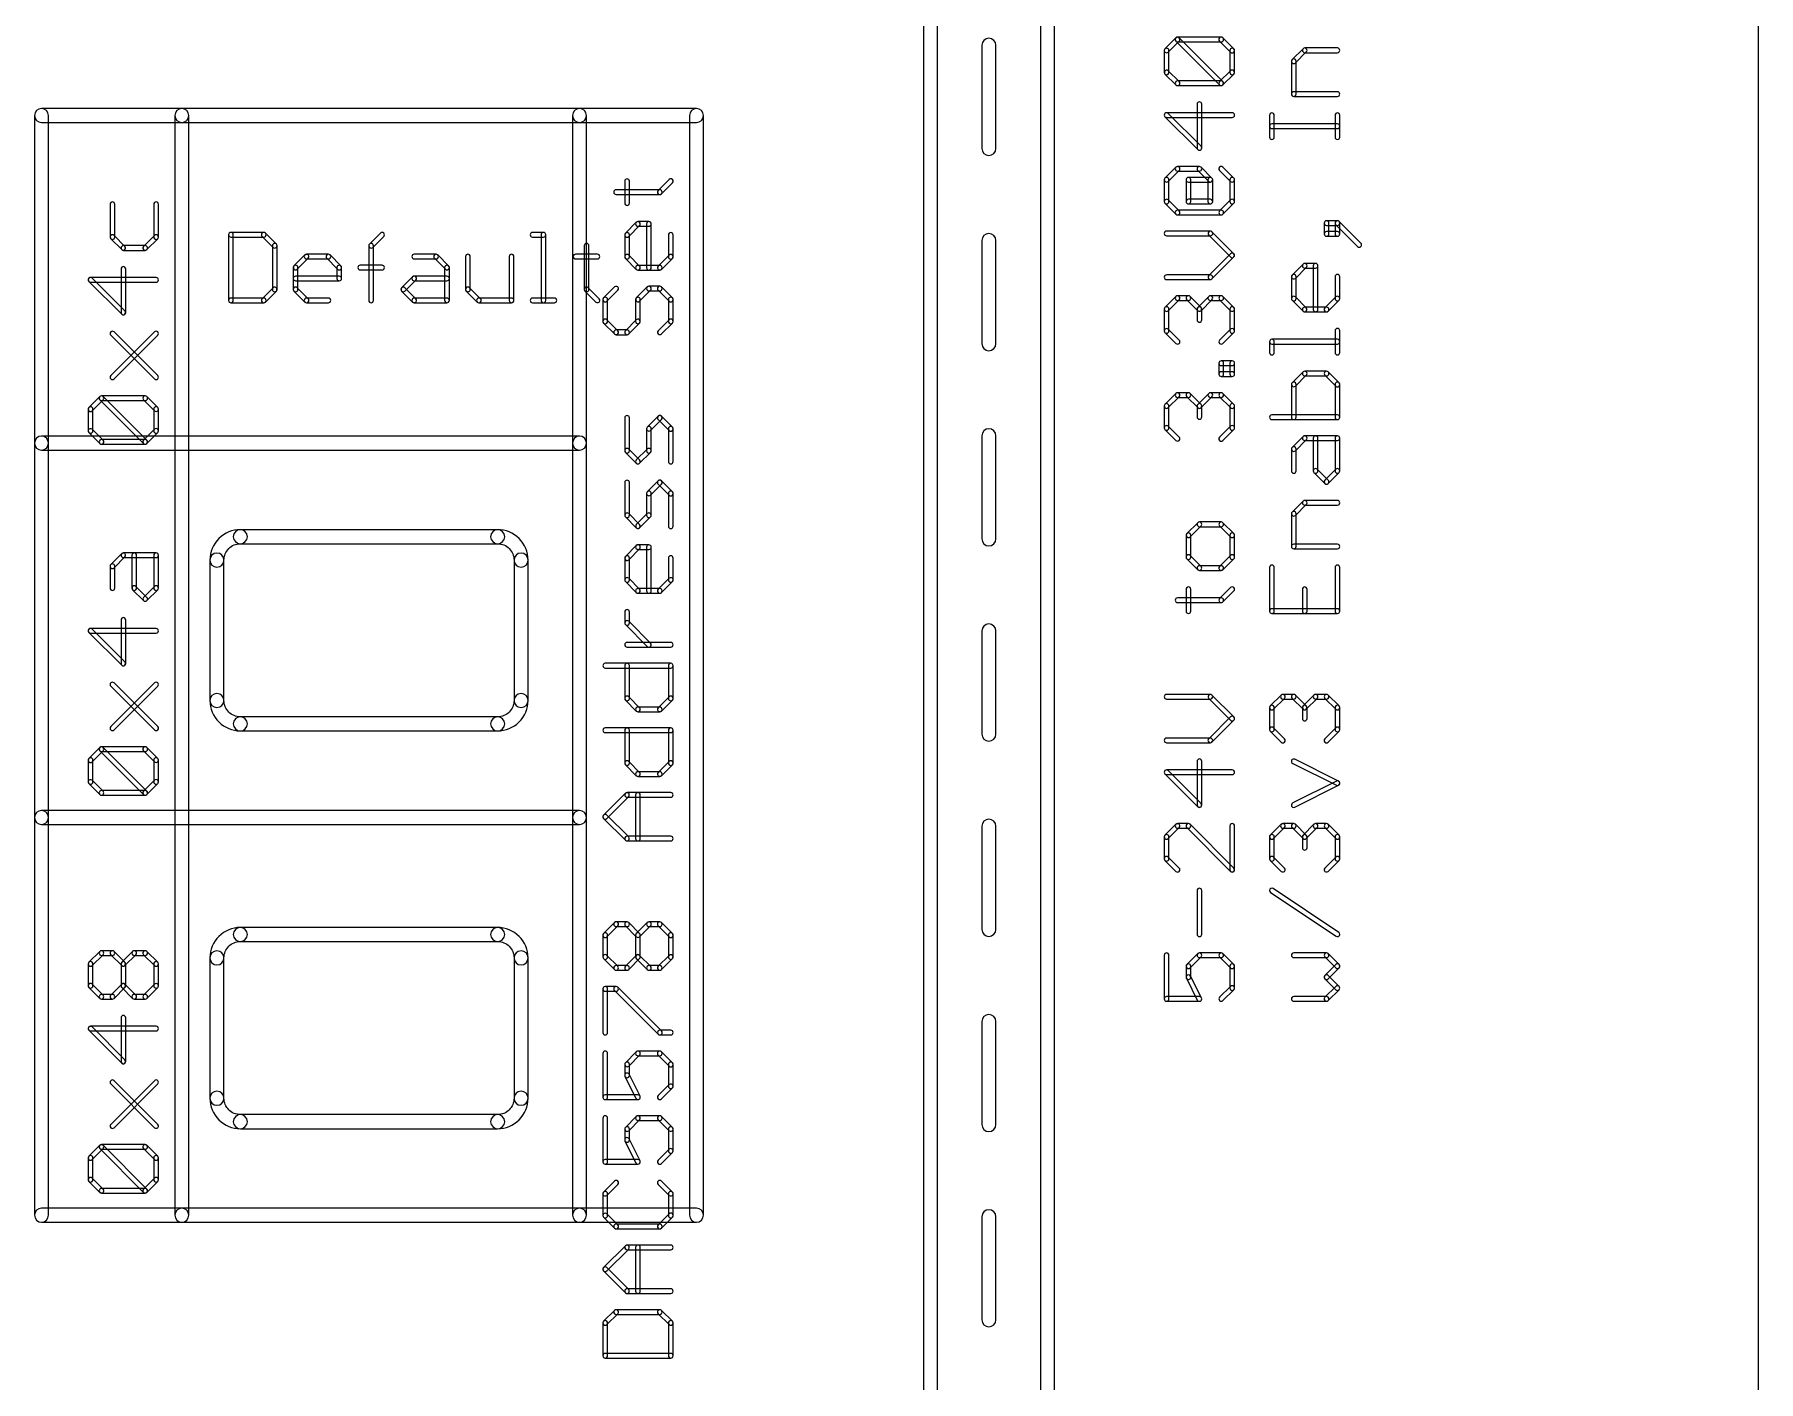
# Model space of a CAD drawing. Extents: x 0 to 11.2, y 0 to 11.2.
# Drawn here: x 10.473 to 11.21, y 2.363 to 2.939 of the extents above; entities that cross this region are included whole.
import ezdxf

# ---------------------------------------------------------------- set-up
doc = ezdxf.new("R2010")
doc.units = 0
doc.layers.add('20', color=53, linetype='CONTINUOUS')
doc.layers.add('21', color=253, linetype='CONTINUOUS')

msp = doc.modelspace()

# ---------------------------------------------------------------- linework, layer by layer
at = {"layer": '20'}
msp.add_line((11.21, 0), (11.21, 11.21), dxfattribs=at)
at = {"layer": '21'}
for points in [[(10.853, 2.964), (10.853, 2.164, 1), (10.859, 2.164), (10.859, 2.964, 1)], [(10.909, 2.114), (10.909, 2.964, 1), (10.903, 2.964), (10.903, 2.114, 1)], [(10.878, 2.934), (10.878, 2.889933, 1), (10.884, 2.889933), (10.884, 2.934, 1)], [(10.957683, 2.931079), (10.962354, 2.935749, 1), (10.96094, 2.937164), (10.956269, 2.932493, 1)], [(10.981036, 2.918481), (10.962354, 2.937164, 1), (10.96094, 2.935749), (10.979622, 2.917067, 1)], [(10.961647, 2.935456), (10.980329, 2.935456, 1), (10.980329, 2.937456), (10.961647, 2.937456, 1)], [(10.979622, 2.935749), (10.984293, 2.931079, 1), (10.985707, 2.932493), (10.981036, 2.937164, 1)], [(10.957976, 2.922445), (10.957976, 2.931786, 1), (10.955976, 2.931786), (10.955976, 2.922445, 1)], [(10.984, 2.931786), (10.984, 2.922445, 1), (10.986, 2.922445), (10.986, 2.931786, 1)], [(11.012025, 2.926475), (11.016695, 2.931146, 1), (11.015281, 2.93256), (11.01061, 2.927889, 1)], [(11.012317, 2.91317), (11.012317, 2.927182, 1), (11.010317, 2.927182), (11.010317, 2.91317, 1)], [(11.015988, 2.930853), (11.03, 2.930853, 1), (11.03, 2.932853), (11.015988, 2.932853, 1)], [(10.962354, 2.918481), (10.957683, 2.923152, 1), (10.956269, 2.921737), (10.96094, 2.917067, 1)], [(10.980329, 2.918774), (10.961647, 2.918774, 1), (10.961647, 2.916774), (10.980329, 2.916774, 1)], [(10.984293, 2.923152), (10.979622, 2.918481, 1), (10.981036, 2.917067), (10.985707, 2.921737, 1)], [(11.03, 2.91417), (11.011317, 2.91417, 1), (11.011317, 2.91217), (11.03, 2.91217, 1)], [(10.473, 2.904), (10.473, 2.764, 1), (10.479, 2.764), (10.479, 2.904, 1)], [(10.536, 2.907), (10.476, 2.907, 1), (10.476, 2.901), (10.536, 2.901, 1)], [(10.706, 2.907), (10.536, 2.907, 1), (10.536, 2.901), (10.706, 2.901, 1)], [(10.533, 2.904), (10.533, 2.434, 1), (10.539, 2.434), (10.539, 2.904, 1)], [(10.756, 2.907), (10.706, 2.907, 1), (10.706, 2.901), (10.756, 2.901, 1)], [(10.703, 2.904), (10.703, 2.764, 1), (10.709, 2.764), (10.709, 2.904, 1)], [(10.759, 2.434), (10.759, 2.904, 1), (10.753, 2.904), (10.753, 2.434, 1)], [(10.985, 2.905162), (10.956976, 2.905162, 1), (10.956976, 2.903162), (10.985, 2.903162, 1)], [(10.956269, 2.903455), (10.970281, 2.889443, 1), (10.971695, 2.890857), (10.957683, 2.904869, 1)], [(10.971988, 2.89015), (10.971988, 2.908833, 1), (10.969988, 2.908833), (10.969988, 2.89015, 1)], [(11.002976, 2.894754), (11.002976, 2.904096, 1), (11.000976, 2.904096), (11.000976, 2.894754, 1)], [(11.031, 2.894754), (11.031, 2.904096, 1), (11.029, 2.904096), (11.029, 2.894754, 1)], [(11.03, 2.900425), (11.001976, 2.900425, 1), (11.001976, 2.898425), (11.03, 2.898425, 1)], [(10.957683, 2.875832), (10.962354, 2.880502, 1), (10.96094, 2.881917), (10.956269, 2.877246, 1)], [(10.961647, 2.880209), (10.970988, 2.880209, 1), (10.970988, 2.882209), (10.961647, 2.882209, 1)], [(10.970281, 2.880502), (10.974952, 2.875832, 1), (10.976366, 2.877246), (10.971695, 2.881917, 1)], [(10.979622, 2.880502), (10.984293, 2.875832, 1), (10.985707, 2.877246), (10.981036, 2.881917, 1)], [(10.727317, 2.866583), (10.727317, 2.875924, 1), (10.725317, 2.875924), (10.725317, 2.866583, 1)], [(10.741036, 2.870546), (10.745707, 2.875217, 1), (10.744293, 2.876631), (10.739622, 2.871961, 1)], [(10.957976, 2.867197), (10.957976, 2.876539, 1), (10.955976, 2.876539), (10.955976, 2.867197, 1)], [(10.967317, 2.867197), (10.967317, 2.876539, 1), (10.965317, 2.876539), (10.965317, 2.867197, 1)], [(10.966317, 2.875539), (10.975659, 2.875539, 1), (10.975659, 2.877539), (10.966317, 2.877539, 1)], [(10.974659, 2.876539), (10.974659, 2.867197, 1), (10.976659, 2.867197), (10.976659, 2.876539, 1)], [(10.984, 2.876539), (10.984, 2.867197, 1), (10.986, 2.867197), (10.986, 2.876539, 1)], [(10.505317, 2.866059), (10.505317, 2.852047, 1), (10.507317, 2.852047), (10.507317, 2.866059, 1)], [(10.526, 2.852047), (10.526, 2.866059, 1), (10.524, 2.866059), (10.524, 2.852047, 1)], [(10.721647, 2.870253), (10.740329, 2.870253, 1), (10.740329, 2.872253), (10.721647, 2.872253, 1)], [(10.962354, 2.863234), (10.957683, 2.867905, 1), (10.956269, 2.86649), (10.96094, 2.86182, 1)], [(10.975659, 2.868197), (10.966317, 2.868197, 1), (10.966317, 2.866197), (10.975659, 2.866197, 1)], [(10.984293, 2.867905), (10.979622, 2.863234, 1), (10.981036, 2.86182), (10.985707, 2.86649, 1)], [(10.980329, 2.863527), (10.961647, 2.863527, 1), (10.961647, 2.861527), (10.980329, 2.861527, 1)], [(10.50561, 2.85134), (10.510281, 2.846669, 1), (10.511695, 2.848083), (10.507025, 2.852754, 1)], [(10.521036, 2.846669), (10.525707, 2.85134, 1), (10.524293, 2.852754), (10.519622, 2.848083, 1)], [(10.556, 2.853024), (10.556, 2.825, 1), (10.558, 2.825), (10.558, 2.853024, 1)], [(10.571012, 2.854024), (10.557, 2.854024, 1), (10.557, 2.852024), (10.571012, 2.852024, 1)], [(10.57639, 2.84906), (10.571719, 2.853731, 1), (10.570305, 2.852317), (10.574975, 2.847646, 1)], [(10.617625, 2.847646), (10.622295, 2.852317, 1), (10.620881, 2.853731), (10.616211, 2.84906, 1)], [(10.68591, 2.852024), (10.69058, 2.852024, 1), (10.69058, 2.854024), (10.68591, 2.854024, 1)], [(10.68958, 2.853024), (10.68958, 2.825, 1), (10.69158, 2.825), (10.69158, 2.853024, 1)], [(10.727025, 2.852264), (10.731695, 2.856935, 1), (10.730281, 2.858349), (10.72561, 2.853678, 1)], [(10.727317, 2.84363), (10.727317, 2.852971, 1), (10.725317, 2.852971), (10.725317, 2.84363, 1)], [(10.730988, 2.856642), (10.735659, 2.856642, 1), (10.735659, 2.858642), (10.730988, 2.858642, 1)], [(10.734659, 2.857642), (10.734659, 2.838959, 1), (10.736659, 2.838959), (10.736659, 2.857642, 1)], [(10.744, 2.852971), (10.744, 2.84363, 1), (10.746, 2.84363), (10.746, 2.852971, 1)], [(10.878, 2.850563), (10.878, 2.806496, 1), (10.884, 2.806496), (10.884, 2.850563, 1)], [(10.975659, 2.854586), (10.956976, 2.854586, 1), (10.956976, 2.852586), (10.975659, 2.852586, 1)], [(10.985707, 2.844952), (10.976366, 2.854293, 1), (10.974952, 2.852879), (10.984293, 2.843537, 1)], [(11.03, 2.859056), (11.025329, 2.859056, 1), (11.025329, 2.857056), (11.03, 2.857056, 1)], [(11.024329, 2.858056), (11.024329, 2.853386, 1), (11.026329, 2.853386), (11.026329, 2.858056, 1)], [(11.025329, 2.852386), (11.03, 2.852386, 1), (11.03, 2.854386), (11.025329, 2.854386, 1)], [(11.040048, 2.849422), (11.030707, 2.858763, 1), (11.029293, 2.857349), (11.038634, 2.848008, 1)], [(11.031, 2.853386), (11.031, 2.858056, 1), (11.029, 2.858056), (11.029, 2.853386, 1)], [(10.510988, 2.846376), (10.520329, 2.846376, 1), (10.520329, 2.848376), (10.510988, 2.848376, 1)], [(10.576683, 2.829671), (10.576683, 2.848353, 1), (10.574683, 2.848353), (10.574683, 2.829671, 1)], [(10.617918, 2.825), (10.617918, 2.848353, 1), (10.615918, 2.848353), (10.615918, 2.825, 1)], [(10.707996, 2.848353), (10.707996, 2.829671, 1), (10.709996, 2.829671), (10.709996, 2.848353, 1)], [(10.976366, 2.834196), (10.985707, 2.843537, 1), (10.984293, 2.844952), (10.974952, 2.83561, 1)], [(10.511988, 2.819753), (10.511988, 2.838435, 1), (10.509988, 2.838435), (10.509988, 2.819753, 1)], [(10.585331, 2.838305), (10.590001, 2.842975, 1), (10.588587, 2.84439), (10.583916, 2.839719, 1)], [(10.585624, 2.829671), (10.585624, 2.839012, 1), (10.583624, 2.839012), (10.583624, 2.829671, 1)], [(10.589294, 2.842683), (10.598635, 2.842683, 1), (10.598635, 2.844683), (10.589294, 2.844683, 1)], [(10.597928, 2.842975), (10.602599, 2.838305, 1), (10.604013, 2.839719), (10.599343, 2.84439, 1)], [(10.602306, 2.839012), (10.602306, 2.834341, 1), (10.604306, 2.834341), (10.604306, 2.839012, 1)], [(10.612247, 2.838012), (10.621588, 2.838012, 1), (10.621588, 2.840012), (10.612247, 2.840012, 1)], [(10.635333, 2.842683), (10.644675, 2.842683, 1), (10.644675, 2.844683), (10.635333, 2.844683, 1)], [(10.643968, 2.842975), (10.648638, 2.838305, 1), (10.650052, 2.839719), (10.645382, 2.84439, 1)], [(10.648345, 2.839012), (10.648345, 2.825, 1), (10.650345, 2.825), (10.650345, 2.839012, 1)], [(10.657286, 2.843683), (10.657286, 2.829671, 1), (10.659286, 2.829671), (10.659286, 2.843683, 1)], [(10.677969, 2.825), (10.677969, 2.843683, 1), (10.675969, 2.843683), (10.675969, 2.825, 1)], [(10.704326, 2.842683), (10.713667, 2.842683, 1), (10.713667, 2.844683), (10.704326, 2.844683, 1)], [(10.731695, 2.839666), (10.727025, 2.844337, 1), (10.72561, 2.842923), (10.730281, 2.838252, 1)], [(10.740329, 2.839959), (10.730988, 2.839959, 1), (10.730988, 2.837959), (10.740329, 2.837959, 1)], [(10.744293, 2.844337), (10.739622, 2.839666, 1), (10.741036, 2.838252), (10.745707, 2.842923, 1)], [(11.012025, 2.834396), (11.016695, 2.839067, 1), (11.015281, 2.840481), (11.01061, 2.835811, 1)], [(11.015988, 2.838774), (11.020659, 2.838774, 1), (11.020659, 2.840774), (11.015988, 2.840774, 1)], [(11.019659, 2.839774), (11.019659, 2.821092, 1), (11.021659, 2.821092), (11.021659, 2.839774, 1)], [(10.525, 2.834765), (10.496976, 2.834765, 1), (10.496976, 2.832765), (10.525, 2.832765, 1)], [(10.496269, 2.833058), (10.510281, 2.819046, 1), (10.511695, 2.82046), (10.497683, 2.834472, 1)], [(10.571719, 2.824293), (10.57639, 2.828964, 1), (10.574975, 2.830378), (10.570305, 2.825707, 1)], [(10.590001, 2.825707), (10.585331, 2.830378, 1), (10.583916, 2.828964), (10.588587, 2.824293, 1)], [(10.603306, 2.835341), (10.584624, 2.835341, 1), (10.584624, 2.833341), (10.603306, 2.833341, 1)], [(10.63137, 2.828964), (10.636041, 2.833634, 1), (10.634626, 2.835048), (10.629956, 2.830378, 1)], [(10.636041, 2.825707), (10.63137, 2.830378, 1), (10.629956, 2.828964), (10.634626, 2.824293, 1)], [(10.635333, 2.833341), (10.649345, 2.833341, 1), (10.649345, 2.835341), (10.635333, 2.835341, 1)], [(10.657579, 2.828964), (10.66225, 2.824293, 1), (10.663664, 2.825707), (10.658993, 2.830378, 1)], [(10.708289, 2.828964), (10.71296, 2.824293, 1), (10.714374, 2.825707), (10.709703, 2.830378, 1)], [(10.72094, 2.830725), (10.716269, 2.826055, 1), (10.717683, 2.824641), (10.722354, 2.829311, 1)], [(10.731695, 2.824641), (10.736366, 2.829311, 1), (10.734952, 2.830725), (10.730281, 2.826055, 1)], [(10.735659, 2.829018), (10.740329, 2.829018, 1), (10.740329, 2.831018), (10.735659, 2.831018, 1)], [(10.739622, 2.829311), (10.744293, 2.824641, 1), (10.745707, 2.826055), (10.741036, 2.830725, 1)], [(10.956976, 2.833903), (10.975659, 2.833903, 1), (10.975659, 2.835903), (10.956976, 2.835903, 1)], [(11.012317, 2.825762), (11.012317, 2.835103, 1), (11.010317, 2.835103), (11.010317, 2.825762, 1)], [(11.029, 2.835103), (11.029, 2.825762, 1), (11.031, 2.825762), (11.031, 2.835103, 1)], [(10.557, 2.824), (10.571012, 2.824, 1), (10.571012, 2.826), (10.557, 2.826, 1)], [(10.598635, 2.826), (10.589294, 2.826, 1), (10.589294, 2.824), (10.598635, 2.824, 1)], [(10.649345, 2.826), (10.635333, 2.826, 1), (10.635333, 2.824), (10.649345, 2.824, 1)], [(10.662957, 2.824), (10.676969, 2.824, 1), (10.676969, 2.826), (10.662957, 2.826, 1)], [(10.68591, 2.824), (10.695251, 2.824, 1), (10.695251, 2.826), (10.68591, 2.826, 1)], [(10.715976, 2.825348), (10.715976, 2.816006, 1), (10.717976, 2.816006), (10.717976, 2.825348, 1)], [(10.731988, 2.816006), (10.731988, 2.825348, 1), (10.729988, 2.825348), (10.729988, 2.816006, 1)], [(10.744, 2.825348), (10.744, 2.816006, 1), (10.746, 2.816006), (10.746, 2.825348, 1)], [(10.957683, 2.820585), (10.962354, 2.825255, 1), (10.96094, 2.826669), (10.956269, 2.821999, 1)], [(10.961647, 2.824962), (10.966317, 2.824962, 1), (10.966317, 2.826962), (10.961647, 2.826962, 1)], [(10.96561, 2.825255), (10.970281, 2.820585, 1), (10.971695, 2.821999), (10.967025, 2.826669, 1)], [(10.971695, 2.820585), (10.976366, 2.825255, 1), (10.974952, 2.826669), (10.970281, 2.821999, 1)], [(10.975659, 2.824962), (10.980329, 2.824962, 1), (10.980329, 2.826962), (10.975659, 2.826962, 1)], [(10.979622, 2.825255), (10.984293, 2.820585, 1), (10.985707, 2.821999), (10.981036, 2.826669, 1)], [(11.016695, 2.821799), (11.012025, 2.826469, 1), (11.01061, 2.825055), (11.015281, 2.820384, 1)], [(11.029293, 2.826469), (11.024622, 2.821799, 1), (11.026036, 2.820384), (11.030707, 2.825055, 1)], [(10.716269, 2.815299), (10.72094, 2.810629, 1), (10.722354, 2.812043), (10.717683, 2.816714, 1)], [(10.727025, 2.810629), (10.731695, 2.815299, 1), (10.730281, 2.816714), (10.72561, 2.812043, 1)], [(10.744293, 2.816714), (10.739622, 2.812043, 1), (10.741036, 2.810629), (10.745707, 2.815299, 1)], [(10.957976, 2.81195), (10.957976, 2.821292, 1), (10.955976, 2.821292), (10.955976, 2.81195, 1)], [(10.969988, 2.821292), (10.969988, 2.816621, 1), (10.971988, 2.816621), (10.971988, 2.821292, 1)], [(10.984, 2.821292), (10.984, 2.81195, 1), (10.986, 2.81195), (10.986, 2.821292, 1)], [(11.025329, 2.822092), (11.015988, 2.822092, 1), (11.015988, 2.820092), (11.025329, 2.820092, 1)], [(10.507025, 2.791422), (10.525707, 2.810105, 1), (10.524293, 2.811519), (10.50561, 2.792836, 1)], [(10.525707, 2.792836), (10.507025, 2.811519, 1), (10.50561, 2.810105), (10.524293, 2.791422, 1)], [(10.721647, 2.810336), (10.726317, 2.810336, 1), (10.726317, 2.812336), (10.721647, 2.812336, 1)], [(10.962354, 2.807987), (10.957683, 2.812658, 1), (10.956269, 2.811243), (10.96094, 2.806573, 1)], [(10.984293, 2.812658), (10.979622, 2.807987, 1), (10.981036, 2.806573), (10.985707, 2.811243, 1)], [(11.002976, 2.802676), (11.002976, 2.807346, 1), (11.000976, 2.807346), (11.000976, 2.802676, 1)], [(11.001976, 2.806346), (11.03, 2.806346, 1), (11.03, 2.808346), (11.001976, 2.808346, 1)], [(11.031, 2.802676), (11.031, 2.812017, 1), (11.029, 2.812017), (11.029, 2.802676, 1)], [(10.981329, 2.793468), (10.981329, 2.798139, 1), (10.979329, 2.798139), (10.979329, 2.793468, 1)], [(10.980329, 2.797139), (10.985, 2.797139, 1), (10.985, 2.799139), (10.980329, 2.799139, 1)], [(10.985, 2.794468), (10.980329, 2.794468, 1), (10.980329, 2.792468), (10.985, 2.792468, 1)], [(10.984, 2.798139), (10.984, 2.793468, 1), (10.986, 2.793468), (10.986, 2.798139, 1)], [(11.015281, 2.794442), (11.01061, 2.789771, 1), (11.012025, 2.788357), (11.016695, 2.793028, 1)], [(11.025329, 2.794735), (11.015988, 2.794735, 1), (11.015988, 2.792735), (11.025329, 2.792735, 1)], [(11.030707, 2.789771), (11.026036, 2.794442, 1), (11.024622, 2.793028), (11.029293, 2.788357, 1)], [(11.010317, 2.789064), (11.010317, 2.775052, 1), (11.012317, 2.775052), (11.012317, 2.789064, 1)], [(11.031, 2.775052), (11.031, 2.789064, 1), (11.029, 2.789064), (11.029, 2.775052, 1)], [(10.497683, 2.77781), (10.502354, 2.782481, 1), (10.50094, 2.783895), (10.496269, 2.779225, 1)], [(10.497976, 2.769176), (10.497976, 2.778518, 1), (10.495976, 2.778518), (10.495976, 2.769176, 1)], [(10.501647, 2.782188), (10.520329, 2.782188, 1), (10.520329, 2.784188), (10.501647, 2.784188, 1)], [(10.521036, 2.765213), (10.502354, 2.783895, 1), (10.50094, 2.782481), (10.519622, 2.763799, 1)], [(10.519622, 2.782481), (10.524293, 2.77781, 1), (10.525707, 2.779225), (10.521036, 2.783895, 1)], [(10.524, 2.778518), (10.524, 2.769176, 1), (10.526, 2.769176), (10.526, 2.778518, 1)], [(10.957683, 2.779149), (10.962354, 2.78382, 1), (10.96094, 2.785234), (10.956269, 2.780564, 1)], [(10.957976, 2.770515), (10.957976, 2.779856, 1), (10.955976, 2.779856), (10.955976, 2.770515, 1)], [(10.961647, 2.783527), (10.966317, 2.783527, 1), (10.966317, 2.785527), (10.961647, 2.785527, 1)], [(10.96561, 2.78382), (10.970281, 2.779149, 1), (10.971695, 2.780564), (10.967025, 2.785234, 1)], [(10.971695, 2.779149), (10.976366, 2.78382, 1), (10.974952, 2.785234), (10.970281, 2.780564, 1)], [(10.969988, 2.779856), (10.969988, 2.775186, 1), (10.971988, 2.775186), (10.971988, 2.779856, 1)], [(10.975659, 2.783527), (10.980329, 2.783527, 1), (10.980329, 2.785527), (10.975659, 2.785527, 1)], [(10.979622, 2.78382), (10.984293, 2.779149, 1), (10.985707, 2.780564), (10.981036, 2.785234, 1)], [(10.984, 2.779856), (10.984, 2.770515, 1), (10.986, 2.770515), (10.986, 2.779856, 1)], [(10.727317, 2.760759), (10.727317, 2.774771, 1), (10.725317, 2.774771), (10.725317, 2.760759, 1)], [(10.739622, 2.775478), (10.734952, 2.770808, 1), (10.736366, 2.769394), (10.741036, 2.774064, 1)], [(10.745707, 2.770808), (10.741036, 2.775478, 1), (10.739622, 2.774064), (10.744293, 2.769394, 1)], [(10.962354, 2.766552), (10.957683, 2.771222, 1), (10.956269, 2.769808), (10.96094, 2.765137, 1)], [(10.984293, 2.771222), (10.979622, 2.766552, 1), (10.981036, 2.765137), (10.985707, 2.769808, 1)], [(11.001976, 2.774052), (11.03, 2.774052, 1), (11.03, 2.776052), (11.001976, 2.776052, 1)], [(10.473, 2.764), (10.473, 2.604, 1), (10.479, 2.604), (10.479, 2.764, 1)], [(10.706, 2.767), (10.476, 2.767, 1), (10.476, 2.761), (10.706, 2.761, 1)], [(10.502354, 2.765213), (10.497683, 2.769883, 1), (10.496269, 2.768469), (10.50094, 2.763799, 1)], [(10.520329, 2.765506), (10.501647, 2.765506, 1), (10.501647, 2.763506), (10.520329, 2.763506, 1)], [(10.524293, 2.769883), (10.519622, 2.765213, 1), (10.521036, 2.763799), (10.525707, 2.768469, 1)], [(10.703, 2.764), (10.703, 2.604, 1), (10.709, 2.604), (10.709, 2.764, 1)], [(10.734659, 2.770101), (10.734659, 2.760759, 1), (10.736659, 2.760759), (10.736659, 2.770101, 1)], [(10.746, 2.756089), (10.746, 2.770101, 1), (10.744, 2.770101), (10.744, 2.756089, 1)], [(10.878, 2.767126), (10.878, 2.723059, 1), (10.884, 2.723059), (10.884, 2.767126, 1)], [(11.012025, 2.760734), (11.016695, 2.765404, 1), (11.015281, 2.766818), (11.01061, 2.762148, 1)], [(11.015988, 2.765111), (11.03, 2.765111, 1), (11.03, 2.767111), (11.015988, 2.767111, 1)], [(11.021659, 2.752099), (11.021659, 2.766111, 1), (11.019659, 2.766111), (11.019659, 2.752099, 1)], [(11.029, 2.766111), (11.029, 2.752099, 1), (11.031, 2.752099), (11.031, 2.766111, 1)], [(10.731695, 2.756796), (10.727025, 2.761466, 1), (10.72561, 2.760052), (10.730281, 2.755382, 1)], [(10.734952, 2.761466), (10.730281, 2.756796, 1), (10.731695, 2.755382), (10.736366, 2.760052, 1)], [(11.012317, 2.752099), (11.012317, 2.761441, 1), (11.010317, 2.761441), (11.010317, 2.752099, 1)], [(11.026036, 2.748136), (11.021366, 2.752807, 1), (11.019952, 2.751392), (11.024622, 2.746722, 1)], [(11.029293, 2.752807), (11.024622, 2.748136, 1), (11.026036, 2.746722), (11.030707, 2.751392, 1)], [(10.727317, 2.733136), (10.727317, 2.747148, 1), (10.725317, 2.747148), (10.725317, 2.733136, 1)], [(10.739622, 2.747855), (10.734952, 2.743184, 1), (10.736366, 2.74177), (10.741036, 2.746441, 1)], [(10.734659, 2.742477), (10.734659, 2.733136, 1), (10.736659, 2.733136), (10.736659, 2.742477, 1)], [(10.745707, 2.743184), (10.741036, 2.747855, 1), (10.739622, 2.746441), (10.744293, 2.74177, 1)], [(10.746, 2.728465), (10.746, 2.742477, 1), (10.744, 2.742477), (10.744, 2.728465, 1)], [(11.012025, 2.73311), (11.016695, 2.737781, 1), (11.015281, 2.739195), (11.01061, 2.734524, 1)], [(11.012317, 2.719805), (11.012317, 2.733817, 1), (11.010317, 2.733817), (11.010317, 2.719805, 1)], [(11.015988, 2.737488), (11.03, 2.737488, 1), (11.03, 2.739488), (11.015988, 2.739488, 1)], [(10.561, 2.721, 1), (10.561, 2.727, 0.414214), (10.548, 2.714, 1), (10.554, 2.714, -0.414214)], [(10.561, 2.721), (10.671, 2.721, 1), (10.671, 2.727), (10.561, 2.727, 1)], [(10.678, 2.714, 1), (10.684, 2.714, 0.414214), (10.671, 2.727, 1), (10.671, 2.721, -0.414214)], [(10.731695, 2.729172), (10.727025, 2.733843, 1), (10.72561, 2.732429), (10.730281, 2.727758, 1)], [(10.734952, 2.733843), (10.730281, 2.729172, 1), (10.731695, 2.727758), (10.736366, 2.732429, 1)], [(10.970281, 2.729987), (10.96561, 2.725316, 1), (10.967025, 2.723902), (10.971695, 2.728573, 1)], [(10.980329, 2.73028), (10.970988, 2.73028, 1), (10.970988, 2.72828), (10.980329, 2.72828, 1)], [(10.985707, 2.725316), (10.981036, 2.729987, 1), (10.979622, 2.728573), (10.984293, 2.723902, 1)], [(10.727025, 2.714146), (10.731695, 2.718817, 1), (10.730281, 2.720231), (10.72561, 2.715561, 1)], [(10.730988, 2.718524), (10.735659, 2.718524, 1), (10.735659, 2.720524), (10.730988, 2.720524, 1)], [(10.734659, 2.719524), (10.734659, 2.700842, 1), (10.736659, 2.700842), (10.736659, 2.719524, 1)], [(10.965317, 2.724609), (10.965317, 2.715268, 1), (10.967317, 2.715268), (10.967317, 2.724609, 1)], [(10.986, 2.715268), (10.986, 2.724609, 1), (10.984, 2.724609), (10.984, 2.715268, 1)], [(11.03, 2.720805), (11.011317, 2.720805, 1), (11.011317, 2.718805), (11.03, 2.718805, 1)], [(10.507025, 2.710681), (10.511695, 2.715352, 1), (10.510281, 2.716766), (10.50561, 2.712095, 1)], [(10.507317, 2.702047), (10.507317, 2.711388, 1), (10.505317, 2.711388), (10.505317, 2.702047, 1)], [(10.510988, 2.715059), (10.525, 2.715059, 1), (10.525, 2.717059), (10.510988, 2.717059, 1)], [(10.516659, 2.702047), (10.516659, 2.716059, 1), (10.514659, 2.716059), (10.514659, 2.702047, 1)], [(10.524, 2.716059), (10.524, 2.702047, 1), (10.526, 2.702047), (10.526, 2.716059, 1)], [(10.554, 2.654), (10.554, 2.714, 1), (10.548, 2.714), (10.548, 2.654, 1)], [(10.684, 2.654), (10.684, 2.714, 1), (10.678, 2.714), (10.678, 2.654, 1)], [(10.727317, 2.705512), (10.727317, 2.714854, 1), (10.725317, 2.714854), (10.725317, 2.705512, 1)], [(10.744, 2.714854), (10.744, 2.705512, 1), (10.746, 2.705512), (10.746, 2.714854, 1)], [(10.96561, 2.714561), (10.970281, 2.70989, 1), (10.971695, 2.711305), (10.967025, 2.715975, 1)], [(10.981036, 2.70989), (10.985707, 2.714561, 1), (10.984293, 2.715975), (10.979622, 2.711305, 1)], [(10.731695, 2.701549), (10.727025, 2.706219, 1), (10.72561, 2.704805), (10.730281, 2.700135, 1)], [(10.744293, 2.706219), (10.739622, 2.701549, 1), (10.741036, 2.700135), (10.745707, 2.704805, 1)], [(10.970988, 2.709597), (10.980329, 2.709597, 1), (10.980329, 2.711597), (10.970988, 2.711597, 1)], [(11.000976, 2.710864), (11.000976, 2.692182, 1), (11.002976, 2.692182), (11.002976, 2.710864, 1)], [(11.031, 2.692182), (11.031, 2.710864, 1), (11.029, 2.710864), (11.029, 2.692182, 1)], [(10.521036, 2.698083), (10.516366, 2.702754, 1), (10.514952, 2.70134), (10.519622, 2.696669, 1)], [(10.524293, 2.702754), (10.519622, 2.698083, 1), (10.521036, 2.696669), (10.525707, 2.70134, 1)], [(10.740329, 2.701842), (10.730988, 2.701842, 1), (10.730988, 2.699842), (10.740329, 2.699842, 1)], [(10.961647, 2.695852), (10.980329, 2.695852, 1), (10.980329, 2.697852), (10.961647, 2.697852, 1)], [(10.967317, 2.692182), (10.967317, 2.701523, 1), (10.965317, 2.701523), (10.965317, 2.692182, 1)], [(10.981036, 2.696145), (10.985707, 2.700816, 1), (10.984293, 2.70223), (10.979622, 2.697559, 1)], [(11.016988, 2.692182), (11.016988, 2.701523, 1), (11.014988, 2.701523), (11.014988, 2.692182, 1)], [(10.727317, 2.687163), (10.727317, 2.691834, 1), (10.725317, 2.691834), (10.725317, 2.687163, 1)], [(11.001976, 2.691182), (11.03, 2.691182, 1), (11.03, 2.693182), (11.001976, 2.693182, 1)], [(10.525, 2.684765), (10.496976, 2.684765, 1), (10.496976, 2.682765), (10.525, 2.682765, 1)], [(10.496269, 2.683058), (10.510281, 2.669046, 1), (10.511695, 2.67046), (10.497683, 2.684472, 1)], [(10.511988, 2.669753), (10.511988, 2.688435, 1), (10.509988, 2.688435), (10.509988, 2.669753, 1)], [(10.736366, 2.678529), (10.727025, 2.68787, 1), (10.72561, 2.686456), (10.734952, 2.677115, 1)], [(10.878, 2.683689), (10.878, 2.639622, 1), (10.884, 2.639622), (10.884, 2.683689, 1)], [(10.745, 2.678822), (10.726317, 2.678822, 1), (10.726317, 2.676822), (10.745, 2.676822, 1)], [(10.716976, 2.667881), (10.745, 2.667881, 1), (10.745, 2.669881), (10.716976, 2.669881, 1)], [(10.727317, 2.654869), (10.727317, 2.668881, 1), (10.725317, 2.668881), (10.725317, 2.654869, 1)], [(10.744, 2.668881), (10.744, 2.654869, 1), (10.746, 2.654869), (10.746, 2.668881, 1)], [(10.507025, 2.641422), (10.525707, 2.660105, 1), (10.524293, 2.661519), (10.50561, 2.642836, 1)], [(10.525707, 2.642836), (10.507025, 2.661519, 1), (10.50561, 2.660105), (10.524293, 2.641422, 1)], [(10.554, 2.654, 1), (10.548, 2.654, 0.414214), (10.561, 2.641, 1), (10.561, 2.647, -0.414214)], [(10.671, 2.647, 1), (10.671, 2.641, 0.414214), (10.684, 2.654, 1), (10.678, 2.654, -0.414214)], [(10.731695, 2.650906), (10.727025, 2.655576, 1), (10.72561, 2.654162), (10.730281, 2.649491, 1)], [(10.744293, 2.655576), (10.739622, 2.650906, 1), (10.741036, 2.649491), (10.745707, 2.654162, 1)], [(10.975659, 2.656617), (10.956976, 2.656617, 1), (10.956976, 2.654617), (10.975659, 2.654617, 1)], [(10.985707, 2.646983), (10.976366, 2.656324, 1), (10.974952, 2.65491), (10.984293, 2.645569, 1)], [(11.002683, 2.650239), (11.007354, 2.65491, 1), (11.00594, 2.656324), (11.001269, 2.651654, 1)], [(11.006647, 2.654617), (11.011317, 2.654617, 1), (11.011317, 2.656617), (11.006647, 2.656617, 1)], [(11.01061, 2.65491), (11.015281, 2.650239, 1), (11.016695, 2.651654), (11.012025, 2.656324, 1)], [(11.016695, 2.650239), (11.021366, 2.65491, 1), (11.019952, 2.656324), (11.015281, 2.651654, 1)], [(11.020659, 2.654617), (11.025329, 2.654617, 1), (11.025329, 2.656617), (11.020659, 2.656617, 1)], [(11.024622, 2.65491), (11.029293, 2.650239, 1), (11.030707, 2.651654), (11.026036, 2.656324, 1)], [(10.671, 2.647), (10.561, 2.647, 1), (10.561, 2.641), (10.671, 2.641, 1)], [(10.740329, 2.651199), (10.730988, 2.651199, 1), (10.730988, 2.649199), (10.740329, 2.649199, 1)], [(10.976366, 2.636228), (10.985707, 2.645569, 1), (10.984293, 2.646983), (10.974952, 2.637642, 1)], [(11.002976, 2.641605), (11.002976, 2.650947, 1), (11.000976, 2.650947), (11.000976, 2.641605, 1)], [(11.014988, 2.650947), (11.014988, 2.646276, 1), (11.016988, 2.646276), (11.016988, 2.650947, 1)], [(11.029, 2.650947), (11.029, 2.641605, 1), (11.031, 2.641605), (11.031, 2.650947, 1)], [(10.716976, 2.640258), (10.745, 2.640258, 1), (10.745, 2.642258), (10.716976, 2.642258, 1)], [(10.727317, 2.627246), (10.727317, 2.641258, 1), (10.725317, 2.641258), (10.725317, 2.627246, 1)], [(10.744, 2.641258), (10.744, 2.627246, 1), (10.746, 2.627246), (10.746, 2.641258, 1)], [(11.007354, 2.637642), (11.002683, 2.642312, 1), (11.001269, 2.640898), (11.00594, 2.636228, 1)], [(11.029293, 2.642312), (11.024622, 2.637642, 1), (11.026036, 2.636228), (11.030707, 2.640898, 1)], [(10.497683, 2.62781), (10.502354, 2.632481, 1), (10.50094, 2.633895), (10.496269, 2.629225, 1)], [(10.501647, 2.632188), (10.520329, 2.632188, 1), (10.520329, 2.634188), (10.501647, 2.634188, 1)], [(10.521036, 2.615213), (10.502354, 2.633895, 1), (10.50094, 2.632481), (10.519622, 2.613799, 1)], [(10.519622, 2.632481), (10.524293, 2.62781, 1), (10.525707, 2.629225), (10.521036, 2.633895, 1)], [(10.956976, 2.635935), (10.975659, 2.635935, 1), (10.975659, 2.637935), (10.956976, 2.637935, 1)], [(10.497976, 2.619176), (10.497976, 2.628518, 1), (10.495976, 2.628518), (10.495976, 2.619176, 1)], [(10.524, 2.628518), (10.524, 2.619176, 1), (10.526, 2.619176), (10.526, 2.628518, 1)], [(10.731695, 2.623282), (10.727025, 2.627953, 1), (10.72561, 2.626539), (10.730281, 2.621868, 1)], [(10.744293, 2.627953), (10.739622, 2.623282, 1), (10.741036, 2.621868), (10.745707, 2.626539, 1)], [(10.985, 2.624323), (10.956976, 2.624323, 1), (10.956976, 2.622323), (10.985, 2.622323, 1)], [(10.956269, 2.622616), (10.970281, 2.608604, 1), (10.971695, 2.610018), (10.957683, 2.62403, 1)], [(10.971988, 2.609311), (10.971988, 2.627994, 1), (10.969988, 2.627994), (10.969988, 2.609311, 1)], [(11.030447, 2.619547), (11.011765, 2.628888, 1), (11.01087, 2.627099), (11.029553, 2.617758, 1)], [(10.502354, 2.615213), (10.497683, 2.619883, 1), (10.496269, 2.618469), (10.50094, 2.613799, 1)], [(10.524293, 2.619883), (10.519622, 2.615213, 1), (10.521036, 2.613799), (10.525707, 2.618469, 1)], [(10.740329, 2.623575), (10.730988, 2.623575, 1), (10.730988, 2.621575), (10.740329, 2.621575, 1)], [(11.011765, 2.608417), (11.030447, 2.617758, 1), (11.029553, 2.619547), (11.01087, 2.610206, 1)], [(10.520329, 2.615506), (10.501647, 2.615506, 1), (10.501647, 2.613506), (10.520329, 2.613506, 1)], [(10.717683, 2.603586), (10.727025, 2.612927, 1), (10.72561, 2.614341), (10.716269, 2.605, 1)], [(10.726317, 2.612634), (10.745, 2.612634, 1), (10.745, 2.614634), (10.726317, 2.614634, 1)], [(10.731988, 2.594952), (10.731988, 2.613634, 1), (10.729988, 2.613634), (10.729988, 2.594952, 1)], [(10.473, 2.604), (10.473, 2.434, 1), (10.479, 2.434), (10.479, 2.604, 1)], [(10.706, 2.607), (10.476, 2.607, 1), (10.476, 2.601), (10.706, 2.601, 1)], [(10.703, 2.604), (10.703, 2.434, 1), (10.709, 2.434), (10.709, 2.604, 1)], [(10.727025, 2.595659), (10.717683, 2.605, 1), (10.716269, 2.603586), (10.72561, 2.594244, 1)], [(10.878, 2.600252), (10.878, 2.556185, 1), (10.884, 2.556185), (10.884, 2.600252, 1)], [(10.745, 2.595952), (10.726317, 2.595952, 1), (10.726317, 2.593952), (10.745, 2.593952, 1)], [(10.96094, 2.601077), (10.956269, 2.596407, 1), (10.957683, 2.594992), (10.962354, 2.599663, 1)], [(10.955976, 2.5957), (10.955976, 2.586358, 1), (10.957976, 2.586358), (10.957976, 2.5957, 1)], [(10.966317, 2.60137), (10.961647, 2.60137, 1), (10.961647, 2.59937), (10.966317, 2.59937, 1)], [(10.985707, 2.582395), (10.967025, 2.601077, 1), (10.96561, 2.599663), (10.984293, 2.580981, 1)], [(10.984, 2.60037), (10.984, 2.581688, 1), (10.986, 2.581688), (10.986, 2.60037, 1)], [(11.002683, 2.594992), (11.007354, 2.599663, 1), (11.00594, 2.601077), (11.001269, 2.596407, 1)], [(11.002976, 2.586358), (11.002976, 2.5957, 1), (11.000976, 2.5957), (11.000976, 2.586358, 1)], [(11.006647, 2.59937), (11.011317, 2.59937, 1), (11.011317, 2.60137), (11.006647, 2.60137, 1)], [(11.01061, 2.599663), (11.015281, 2.594992, 1), (11.016695, 2.596407), (11.012025, 2.601077, 1)], [(11.016695, 2.594992), (11.021366, 2.599663, 1), (11.019952, 2.601077), (11.015281, 2.596407, 1)], [(11.014988, 2.5957), (11.014988, 2.591029, 1), (11.016988, 2.591029), (11.016988, 2.5957, 1)], [(11.020659, 2.59937), (11.025329, 2.59937, 1), (11.025329, 2.60137), (11.020659, 2.60137, 1)], [(11.024622, 2.599663), (11.029293, 2.594992, 1), (11.030707, 2.596407), (11.026036, 2.601077, 1)], [(11.029, 2.5957), (11.029, 2.586358, 1), (11.031, 2.586358), (11.031, 2.5957, 1)], [(10.956269, 2.585651), (10.96094, 2.580981, 1), (10.962354, 2.582395), (10.957683, 2.587065, 1)], [(11.007354, 2.582395), (11.002683, 2.587065, 1), (11.001269, 2.585651), (11.00594, 2.580981, 1)], [(11.029293, 2.587065), (11.024622, 2.582395, 1), (11.026036, 2.580981), (11.030707, 2.585651, 1)], [(10.971988, 2.554064), (10.971988, 2.572747, 1), (10.969988, 2.572747), (10.969988, 2.554064, 1)], [(11.030555, 2.554896), (11.002531, 2.573579, 1), (11.001421, 2.571915), (11.029445, 2.553232, 1)], [(10.717683, 2.553009), (10.722354, 2.55768, 1), (10.72094, 2.559094), (10.716269, 2.554424, 1)], [(10.721647, 2.557387), (10.726317, 2.557387, 1), (10.726317, 2.559387), (10.721647, 2.559387, 1)], [(10.72561, 2.55768), (10.730281, 2.553009, 1), (10.731695, 2.554424), (10.727025, 2.559094, 1)], [(10.731695, 2.553009), (10.736366, 2.55768, 1), (10.734952, 2.559094), (10.730281, 2.554424, 1)], [(10.735659, 2.557387), (10.740329, 2.557387, 1), (10.740329, 2.559387), (10.735659, 2.559387, 1)], [(10.739622, 2.55768), (10.744293, 2.553009, 1), (10.745707, 2.554424), (10.741036, 2.559094, 1)], [(10.561, 2.551, 1), (10.561, 2.557, 0.414214), (10.548, 2.544, 1), (10.554, 2.544, -0.414214)], [(10.561, 2.551), (10.671, 2.551, 1), (10.671, 2.557), (10.561, 2.557, 1)], [(10.678, 2.544, 1), (10.684, 2.544, 0.414214), (10.671, 2.557, 1), (10.671, 2.551, -0.414214)], [(10.717976, 2.544375), (10.717976, 2.553716, 1), (10.715976, 2.553716), (10.715976, 2.544375, 1)], [(10.731988, 2.544375), (10.731988, 2.553716, 1), (10.729988, 2.553716), (10.729988, 2.544375, 1)], [(10.744, 2.553716), (10.744, 2.544375, 1), (10.746, 2.544375), (10.746, 2.553716, 1)], [(10.497683, 2.540681), (10.502354, 2.545352, 1), (10.50094, 2.546766), (10.496269, 2.542095, 1)], [(10.501647, 2.545059), (10.506317, 2.545059, 1), (10.506317, 2.547059), (10.501647, 2.547059, 1)], [(10.50561, 2.545352), (10.510281, 2.540681, 1), (10.511695, 2.542095), (10.507025, 2.546766, 1)], [(10.511695, 2.540681), (10.516366, 2.545352, 1), (10.514952, 2.546766), (10.510281, 2.542095, 1)], [(10.515659, 2.545059), (10.520329, 2.545059, 1), (10.520329, 2.547059), (10.515659, 2.547059, 1)], [(10.519622, 2.545352), (10.524293, 2.540681, 1), (10.525707, 2.542095), (10.521036, 2.546766, 1)], [(10.554, 2.484), (10.554, 2.544, 1), (10.548, 2.544), (10.548, 2.484, 1)], [(10.684, 2.484), (10.684, 2.544, 1), (10.678, 2.544), (10.678, 2.484, 1)], [(10.722354, 2.540412), (10.717683, 2.545082, 1), (10.716269, 2.543668), (10.72094, 2.538997, 1)], [(10.730281, 2.545082), (10.72561, 2.540412, 1), (10.727025, 2.538997), (10.731695, 2.543668, 1)], [(10.736366, 2.540412), (10.731695, 2.545082, 1), (10.730281, 2.543668), (10.734952, 2.538997, 1)], [(10.744293, 2.545082), (10.739622, 2.540412, 1), (10.741036, 2.538997), (10.745707, 2.543668, 1)], [(10.955976, 2.545123), (10.955976, 2.526441, 1), (10.957976, 2.526441), (10.957976, 2.545123, 1)], [(10.967025, 2.539745), (10.971695, 2.544416, 1), (10.970281, 2.54583), (10.96561, 2.54116, 1)], [(10.970988, 2.544123), (10.980329, 2.544123, 1), (10.980329, 2.546123), (10.970988, 2.546123, 1)], [(10.979622, 2.544416), (10.984293, 2.539745, 1), (10.985707, 2.54116), (10.981036, 2.54583, 1)], [(11.025329, 2.546123), (11.011317, 2.546123, 1), (11.011317, 2.544123), (11.025329, 2.544123, 1)], [(11.030707, 2.54116), (11.026036, 2.54583, 1), (11.024622, 2.544416), (11.029293, 2.539745, 1)], [(10.497976, 2.532047), (10.497976, 2.541388, 1), (10.495976, 2.541388), (10.495976, 2.532047, 1)], [(10.511988, 2.532047), (10.511988, 2.541388, 1), (10.509988, 2.541388), (10.509988, 2.532047, 1)], [(10.524, 2.541388), (10.524, 2.532047, 1), (10.526, 2.532047), (10.526, 2.541388, 1)], [(10.726317, 2.540704), (10.721647, 2.540704, 1), (10.721647, 2.538704), (10.726317, 2.538704, 1)], [(10.740329, 2.540704), (10.735659, 2.540704, 1), (10.735659, 2.538704), (10.740329, 2.538704, 1)], [(10.967317, 2.535782), (10.967317, 2.540453, 1), (10.965317, 2.540453), (10.965317, 2.535782, 1)], [(10.971882, 2.526888), (10.967212, 2.536229, 1), (10.965423, 2.535335), (10.970094, 2.525993, 1)], [(10.984, 2.540453), (10.984, 2.531111, 1), (10.986, 2.531111), (10.986, 2.540453, 1)], [(11.026036, 2.535075), (11.030707, 2.539745, 1), (11.029293, 2.54116), (11.024622, 2.536489, 1)], [(11.030707, 2.531818), (11.026036, 2.536489, 1), (11.024622, 2.535075), (11.029293, 2.530404, 1)], [(10.502354, 2.528083), (10.497683, 2.532754, 1), (10.496269, 2.53134), (10.50094, 2.526669, 1)], [(10.506317, 2.528376), (10.501647, 2.528376, 1), (10.501647, 2.526376), (10.506317, 2.526376, 1)], [(10.510281, 2.532754), (10.50561, 2.528083, 1), (10.507025, 2.526669), (10.511695, 2.53134, 1)], [(10.516366, 2.528083), (10.511695, 2.532754, 1), (10.510281, 2.53134), (10.514952, 2.526669, 1)], [(10.520329, 2.528376), (10.515659, 2.528376, 1), (10.515659, 2.526376), (10.520329, 2.526376, 1)], [(10.524293, 2.532754), (10.519622, 2.528083, 1), (10.521036, 2.526669), (10.525707, 2.53134, 1)], [(10.717976, 2.512081), (10.717976, 2.530764, 1), (10.715976, 2.530764), (10.715976, 2.512081, 1)], [(10.716976, 2.529764), (10.721647, 2.529764, 1), (10.721647, 2.531764), (10.716976, 2.531764, 1)], [(10.72094, 2.530056), (10.739622, 2.511374, 1), (10.741036, 2.512788), (10.722354, 2.531471, 1)], [(10.984293, 2.531818), (10.979622, 2.527148, 1), (10.981036, 2.525733), (10.985707, 2.530404, 1)], [(11.026036, 2.525733), (11.030707, 2.530404, 1), (11.029293, 2.531818), (11.024622, 2.527148, 1)], [(10.956976, 2.525441), (10.970988, 2.525441, 1), (10.970988, 2.527441), (10.956976, 2.527441, 1)], [(11.011317, 2.525441), (11.025329, 2.525441, 1), (11.025329, 2.527441), (11.011317, 2.527441, 1)], [(10.525, 2.514765), (10.496976, 2.514765, 1), (10.496976, 2.512765), (10.525, 2.512765, 1)], [(10.496269, 2.513058), (10.510281, 2.499046, 1), (10.511695, 2.50046), (10.497683, 2.514472, 1)], [(10.511988, 2.499753), (10.511988, 2.518435, 1), (10.509988, 2.518435), (10.509988, 2.499753, 1)], [(10.878, 2.516815), (10.878, 2.472748, 1), (10.884, 2.472748), (10.884, 2.516815, 1)], [(10.740329, 2.511081), (10.745, 2.511081, 1), (10.745, 2.513081), (10.740329, 2.513081, 1)], [(10.715976, 2.50314), (10.715976, 2.484457, 1), (10.717976, 2.484457), (10.717976, 2.50314, 1)], [(10.727025, 2.497762), (10.731695, 2.502433, 1), (10.730281, 2.503847), (10.72561, 2.499176, 1)], [(10.727317, 2.493799), (10.727317, 2.498469, 1), (10.725317, 2.498469), (10.725317, 2.493799, 1)], [(10.730988, 2.50214), (10.740329, 2.50214, 1), (10.740329, 2.50414), (10.730988, 2.50414, 1)], [(10.739622, 2.502433), (10.744293, 2.497762, 1), (10.745707, 2.499176), (10.741036, 2.503847, 1)], [(10.744, 2.498469), (10.744, 2.489128, 1), (10.746, 2.489128), (10.746, 2.498469, 1)], [(10.507025, 2.471422), (10.525707, 2.490105, 1), (10.524293, 2.491519), (10.50561, 2.472836, 1)], [(10.525707, 2.472836), (10.507025, 2.491519, 1), (10.50561, 2.490105), (10.524293, 2.471422, 1)], [(10.731882, 2.484905), (10.727212, 2.494246, 1), (10.725423, 2.493352), (10.730094, 2.48401, 1)], [(10.554, 2.484, 1), (10.548, 2.484, 0.414214), (10.561, 2.471, 1), (10.561, 2.477, -0.414214)], [(10.671, 2.477, 1), (10.671, 2.471, 0.414214), (10.684, 2.484, 1), (10.678, 2.484, -0.414214)], [(10.716976, 2.483457), (10.730988, 2.483457, 1), (10.730988, 2.485457), (10.716976, 2.485457, 1)], [(10.744293, 2.489835), (10.739622, 2.485165, 1), (10.741036, 2.48375), (10.745707, 2.488421, 1)], [(10.671, 2.477), (10.561, 2.477, 1), (10.561, 2.471), (10.671, 2.471, 1)], [(10.715976, 2.475516), (10.715976, 2.456834, 1), (10.717976, 2.456834), (10.717976, 2.475516, 1)], [(10.727025, 2.470139), (10.731695, 2.474809, 1), (10.730281, 2.476224), (10.72561, 2.471553, 1)], [(10.730988, 2.474516), (10.740329, 2.474516, 1), (10.740329, 2.476516), (10.730988, 2.476516, 1)], [(10.739622, 2.474809), (10.744293, 2.470139, 1), (10.745707, 2.471553), (10.741036, 2.476224, 1)], [(10.727317, 2.466175), (10.727317, 2.470846, 1), (10.725317, 2.470846), (10.725317, 2.466175, 1)], [(10.744, 2.470846), (10.744, 2.461505, 1), (10.746, 2.461505), (10.746, 2.470846, 1)], [(10.497683, 2.45781), (10.502354, 2.462481, 1), (10.50094, 2.463895), (10.496269, 2.459225, 1)], [(10.501647, 2.462188), (10.520329, 2.462188, 1), (10.520329, 2.464188), (10.501647, 2.464188, 1)], [(10.521036, 2.445213), (10.502354, 2.463895, 1), (10.50094, 2.462481), (10.519622, 2.443799, 1)], [(10.519622, 2.462481), (10.524293, 2.45781, 1), (10.525707, 2.459225), (10.521036, 2.463895, 1)], [(10.731882, 2.457281), (10.727212, 2.466622, 1), (10.725423, 2.465728), (10.730094, 2.456387, 1)], [(10.744293, 2.462212), (10.739622, 2.457541, 1), (10.741036, 2.456127), (10.745707, 2.460797, 1)], [(10.497976, 2.449176), (10.497976, 2.458518, 1), (10.495976, 2.458518), (10.495976, 2.449176, 1)], [(10.524, 2.458518), (10.524, 2.449176, 1), (10.526, 2.449176), (10.526, 2.458518, 1)], [(10.716976, 2.455834), (10.730988, 2.455834, 1), (10.730988, 2.457834), (10.716976, 2.457834, 1)], [(10.502354, 2.445213), (10.497683, 2.449883, 1), (10.496269, 2.448469), (10.50094, 2.443799, 1)], [(10.524293, 2.449883), (10.519622, 2.445213, 1), (10.521036, 2.443799), (10.525707, 2.448469, 1)], [(10.72094, 2.4486), (10.716269, 2.443929, 1), (10.717683, 2.442515), (10.722354, 2.447186, 1)], [(10.745707, 2.443929), (10.741036, 2.4486, 1), (10.739622, 2.447186), (10.744293, 2.442515, 1)], [(10.520329, 2.445506), (10.501647, 2.445506, 1), (10.501647, 2.443506), (10.520329, 2.443506, 1)], [(10.715976, 2.443222), (10.715976, 2.433881, 1), (10.717976, 2.433881), (10.717976, 2.443222, 1)], [(10.746, 2.433881), (10.746, 2.443222, 1), (10.744, 2.443222), (10.744, 2.433881, 1)], [(10.476, 2.431), (10.536, 2.431, 1), (10.536, 2.437), (10.476, 2.437, 1)], [(10.536, 2.431), (10.706, 2.431, 1), (10.706, 2.437), (10.536, 2.437, 1)], [(10.706, 2.431), (10.756, 2.431, 1), (10.756, 2.437), (10.706, 2.437, 1)], [(10.716269, 2.433174), (10.72094, 2.428503, 1), (10.722354, 2.429917), (10.717683, 2.434588, 1)], [(10.741036, 2.428503), (10.745707, 2.433174, 1), (10.744293, 2.434588), (10.739622, 2.429917, 1)], [(10.878, 2.433378), (10.878, 2.389311, 1), (10.884, 2.389311), (10.884, 2.433378, 1)], [(10.721647, 2.42821), (10.740329, 2.42821, 1), (10.740329, 2.43021), (10.721647, 2.43021, 1)], [(10.717683, 2.410221), (10.727025, 2.419562, 1), (10.72561, 2.420977), (10.716269, 2.411635, 1)], [(10.726317, 2.419269), (10.745, 2.419269, 1), (10.745, 2.421269), (10.726317, 2.421269, 1)], [(10.731988, 2.401587), (10.731988, 2.420269, 1), (10.729988, 2.420269), (10.729988, 2.401587, 1)], [(10.727025, 2.402294), (10.717683, 2.411635, 1), (10.716269, 2.410221), (10.72561, 2.40088, 1)], [(10.745, 2.402587), (10.726317, 2.402587, 1), (10.726317, 2.400587), (10.745, 2.400587, 1)], [(10.72094, 2.393353), (10.716269, 2.388682, 1), (10.717683, 2.387268), (10.722354, 2.391939, 1)], [(10.715976, 2.387975), (10.715976, 2.373963, 1), (10.717976, 2.373963), (10.717976, 2.387975, 1)], [(10.740329, 2.393646), (10.721647, 2.393646, 1), (10.721647, 2.391646), (10.740329, 2.391646, 1)], [(10.745707, 2.388682), (10.741036, 2.393353, 1), (10.739622, 2.391939), (10.744293, 2.387268, 1)], [(10.746, 2.373963), (10.746, 2.387975, 1), (10.744, 2.387975), (10.744, 2.373963, 1)], [(10.716976, 2.372963), (10.745, 2.372963, 1), (10.745, 2.374963), (10.716976, 2.374963, 1)]]:
    msp.add_lwpolyline(points, format="xyb", close=True, dxfattribs=at)

doc.saveas('drawing.dxf')
